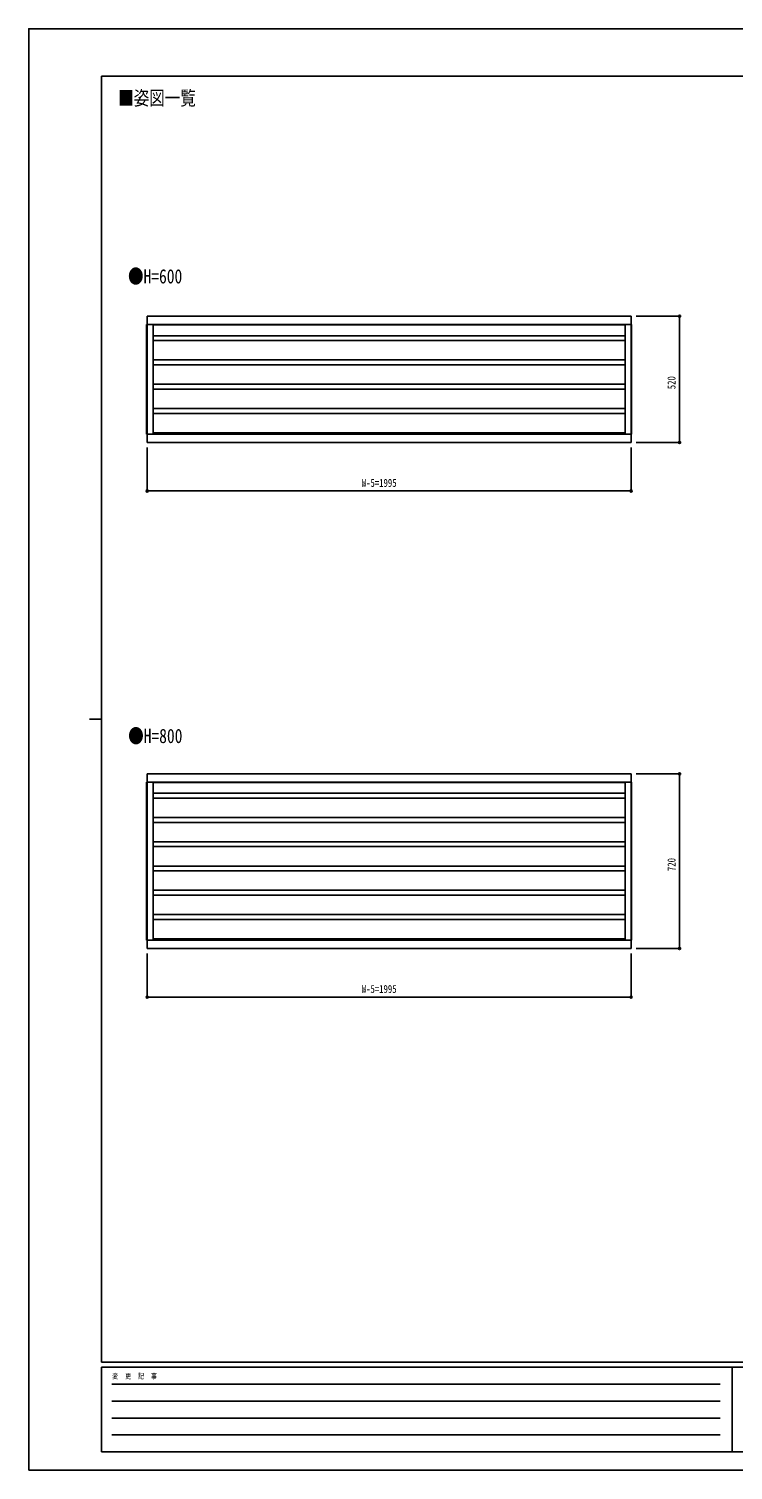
# Model space of a CAD drawing. Units: millimetres, scale not verified. Extents: x -4205 to 4205, y -2970 to 2970.
# Drawn here: x -4205 to -1301, y -2970 to 2970 of the extents above; entities that cross this region are included whole.
import ezdxf
from ezdxf.enums import TextEntityAlignment as Align

# ---------------------------------------------------------------- set-up
doc = ezdxf.new("R2010")
doc.units = ezdxf.units.MM
doc.header["$LTSCALE"] = 10
for name, color, linetype in [('0-1_USER1', 3, 'Continuous'), ('0-2_YKK_A1', 4, 'Continuous'), ('0-3_YKK_D', 6, 'Continuous'), ('0-4_YKK_ZWAK', 7, 'Continuous')]:
    doc.layers.add(name, color=color, linetype=linetype)
doc.styles.add('ＭＳ ゴシック', font='')
doc.styles.get('ＭＳ ゴシック').set_extended_font_data('MS Gothic')

msp = doc.modelspace()

# ---------------------------------------------------------------- linework, layer by layer
at = {"layer": '0-2_YKK_A1'}
for p, q in [((-3717.08, 1750.93), (-3717.08, 1785.43)), ((-1722.08, 1785.43), (-3717.08, 1785.43)), ((-1722.08, 1750.93), (-1722.08, 1785.43)), ((-3719.28, 1750.93), (-3719.28, 1299.93)), ((-3692.08, 1750.93), (-3719.28, 1750.93)), ((-1722.08, 1751.43), (-3717.08, 1751.43)), ((-3717.08, 1750.93), (-3717.08, 1299.93)), ((-3692.08, 1750.93), (-3692.08, 1299.93)), ((-3692.08, 1750.35), (-1747.08, 1750.35)), ((-1747.08, 1750.93), (-1719.88, 1750.93)), ((-1747.08, 1750.93), (-1747.08, 1299.93)), ((-1722.08, 1750.93), (-1722.08, 1299.93)), ((-1719.88, 1750.93), (-1719.88, 1299.93)), ((-3692.08, 1705.35), (-1747.08, 1705.35)), ((-3692.08, 1685.35), (-1747.08, 1685.35)), ((-3692.08, 1605.35), (-1747.08, 1605.35)), ((-3692.08, 1585.35), (-1747.08, 1585.35)), ((-3692.08, 1505.35), (-1747.08, 1505.35)), ((-3692.08, 1485.35), (-1747.08, 1485.35)), ((-3692.08, 1405.35), (-1747.08, 1405.35)), ((-3692.08, 1385.35), (-1747.08, 1385.35)), ((-3692.08, 1299.93), (-3719.28, 1299.93)), ((-3717.08, 1299.93), (-3717.08, 1265.43)), ((-1722.08, 1299.43), (-3717.08, 1299.43)), ((-1722.08, 1265.43), (-3717.08, 1265.43)), ((-3692.08, 1305.35), (-1747.08, 1305.35)), ((-1747.08, 1299.93), (-1719.88, 1299.93)), ((-1722.08, 1299.93), (-1722.08, 1265.43)), ((-3717.08, -134.75), (-3717.08, -100.25)), ((-1722.08, -100.25), (-3717.08, -100.25)), ((-1722.08, -134.75), (-1722.08, -100.25)), ((-3719.28, -134.75), (-3719.28, -785.75)), ((-3692.08, -134.75), (-3719.28, -134.75)), ((-1722.08, -134.25), (-3717.08, -134.25)), ((-3717.08, -134.75), (-3717.08, -785.75)), ((-3692.08, -134.75), (-3692.08, -785.75)), ((-3692.08, -135.33), (-1747.08, -135.33)), ((-1747.08, -134.75), (-1719.88, -134.75)), ((-1747.08, -134.75), (-1747.08, -785.75)), ((-1722.08, -134.75), (-1722.08, -785.75)), ((-1719.88, -134.75), (-1719.88, -785.75)), ((-3692.08, -180.33), (-1747.08, -180.33)), ((-3692.08, -200.33), (-1747.08, -200.33)), ((-3692.08, -280.33), (-1747.08, -280.33)), ((-3692.08, -300.33), (-1747.08, -300.33)), ((-3692.08, -380.33), (-1747.08, -380.33)), ((-3692.08, -400.33), (-1747.08, -400.33)), ((-3692.08, -480.33), (-1747.08, -480.33)), ((-3692.08, -500.33), (-1747.08, -500.33)), ((-3692.08, -580.33), (-1747.08, -580.33)), ((-3692.08, -600.33), (-1747.08, -600.33)), ((-3692.08, -680.33), (-1747.08, -680.33)), ((-3692.08, -700.33), (-1747.08, -700.33)), ((-3692.08, -785.75), (-3719.28, -785.75)), ((-3717.08, -785.75), (-3717.08, -820.25)), ((-1722.08, -786.25), (-3717.08, -786.25)), ((-1722.08, -820.25), (-3717.08, -820.25)), ((-3692.08, -780.33), (-1747.08, -780.33)), ((-1747.08, -785.75), (-1719.88, -785.75)), ((-1722.08, -785.75), (-1722.08, -820.25))]:
    msp.add_line(p, q, dxfattribs=at)
at = {"layer": '0-3_YKK_D'}
for p, q in [((-1701.08, 1785.43), (-1521.08, 1785.43)), ((-1522.08, 1785.43), (-1522.08, 1265.43)), ((-1701.08, 1265.43), (-1521.08, 1265.43)), ((-3717.08, 1244.43), (-3717.08, 1064.43)), ((-1722.08, 1244.43), (-1722.08, 1064.43)), ((-3717.08, 1065.43), (-1722.08, 1065.43)), ((-1701.08, -100.25), (-1521.08, -100.25)), ((-1522.08, -100.25), (-1522.08, -820.25)), ((-1701.08, -820.25), (-1521.08, -820.25)), ((-3717.08, -841.25), (-3717.08, -1021.25)), ((-1722.08, -841.25), (-1722.08, -1021.25)), ((-3717.08, -1020.25), (-1722.08, -1020.25))]:
    msp.add_line(p, q, dxfattribs=at)
for centre in [(-1522.08, 1785.43), (-1522.08, 1265.43), (-3717.08, 1065.43), (-1722.08, 1065.43), (-1522.08, -100.25), (-1522.08, -820.25), (-3717.08, -1020.25), (-1722.08, -1020.25)]:
    msp.add_circle(centre, 4.25, dxfattribs=at)
at = {"layer": '0-4_YKK_ZWAK'}
for p, q in [((3895.02, 2775), (-3904.98, 2775)), ((-3904.98, -2525), (-3904.98, 2775)), ((-3954.98, 125), (-3904.98, 125)), ((3895.02, -2525), (-3904.98, -2525)), ((-1304.98, -2545), (-3904.98, -2545)), ((-3904.98, -2895), (-3904.98, -2545)), ((-1304.98, -2545), (-1304.98, -2895)), ((-4.98, -2545), (-1304.98, -2545)), ((-3862.48, -2615), (-1354.98, -2615)), ((-3862.48, -2685), (-1354.98, -2685)), ((-3862.48, -2755), (-1354.98, -2755)), ((-3862.48, -2825), (-1354.98, -2825)), ((-3904.98, -2895), (-1304.98, -2895)), ((-1304.98, -2895), (-4.98, -2895))]:
    msp.add_line(p, q, dxfattribs=at)
msp.add_lwpolyline([(-4205, -2970), (4205, -2970), (4205, 2970), (-4205, 2970)], close=True, dxfattribs=at)

# ---------------------------------------------------------------- texts
at = {"layer": '0-1_USER1', "style": 'ＭＳ ゴシック', "width": 0.8}
for s, p in [('■姿図一覧', (-3836.47, 2637.86)), ('●H=600', (-3795.99, 1903.19)), ('●H=800', (-3795.31, 8.97))]:
    msp.add_text(s, height=58.65, dxfattribs=at).set_placement(p, align=Align.BOTTOM_LEFT)
at = {"layer": '0-3_YKK_D', "style": 'ＭＳ ゴシック', "width": 0.8}
for s, p in [('520', (-1529.08, 1484.63)), ('720', (-1529.08, -501.05))]:
    msp.add_text(s, height=32.99, rotation=90, dxfattribs=at).set_placement(p, align=Align.BOTTOM_LEFT)
for p in [(-2832.38, 1072.43), (-2832.38, -1013.25)]:
    msp.add_text('W-5=1995', height=32.99, dxfattribs=at).set_placement(p, align=Align.BOTTOM_LEFT)
at = {"layer": '0-4_YKK_ZWAK', "style": 'ＭＳ ゴシック', "width": 0.8}
msp.add_text('変  更  記  事', height=21.99, dxfattribs=at).set_placement((-3861.31, -2600), align=Align.BOTTOM_LEFT)

doc.saveas('drawing.dxf')
